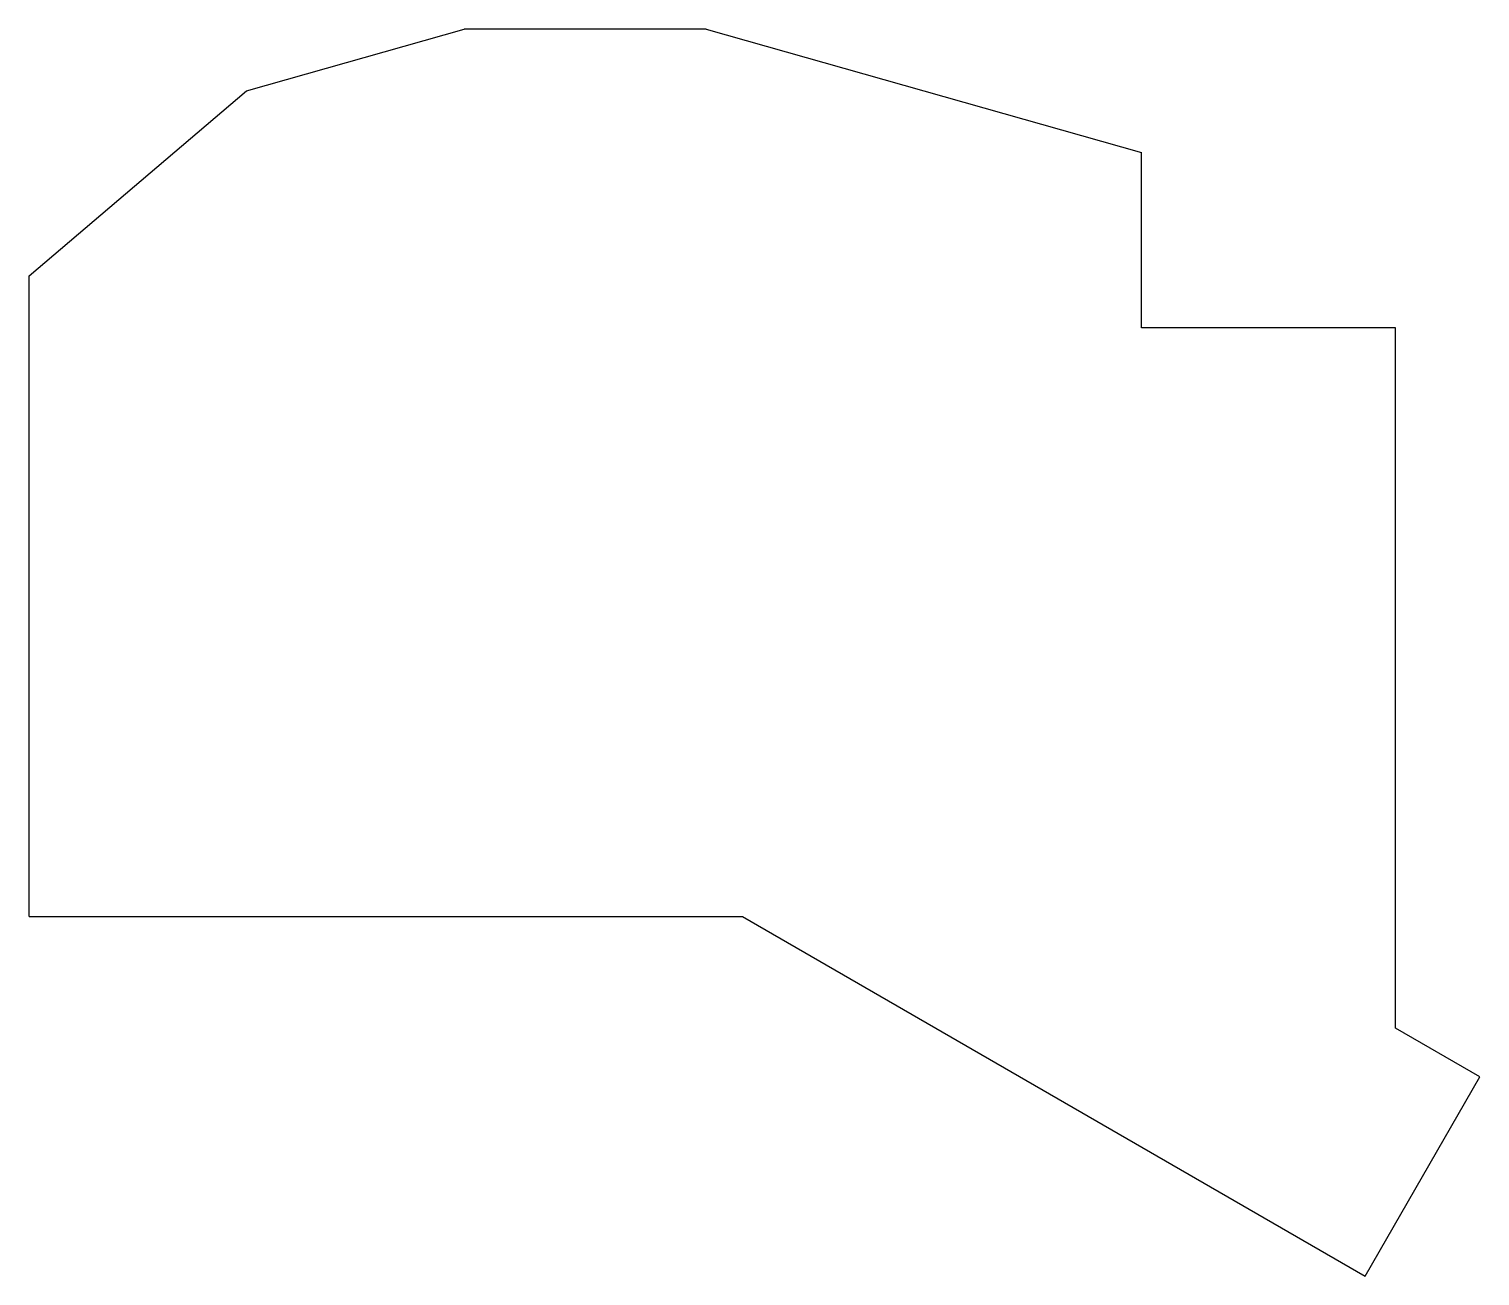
# Model space of a CAD drawing. Header units: millimetres. Extents: x -10 to 110, y -39 to 64.
import ezdxf

# ---------------------------------------------------------------- set-up
doc = ezdxf.new("R2010")
doc.units = ezdxf.units.MM

msp = doc.modelspace()

# ---------------------------------------------------------------- linework, layer by layer
for p, q in [((8, 58.8), (26, 63.9)), ((46, 63.9), (26, 63.9)), ((46, 63.9), (82, 53.7)), ((-10, 43.5), (8, 58.8)), ((82, 39.2), (82, 53.7)), ((-10, -9.5), (-10, 43.5)), ((103, 39.2), (82, 39.2)), ((103, -18.73), (103, 39.2)), ((-10, -9.5), (49.01, -9.5)), ((49.01, -9.5), (100.5, -39.23)), ((110, -22.77), (103, -18.73)), ((100.5, -39.23), (110, -22.77))]:
    msp.add_line(p, q)

doc.saveas('drawing.dxf')
